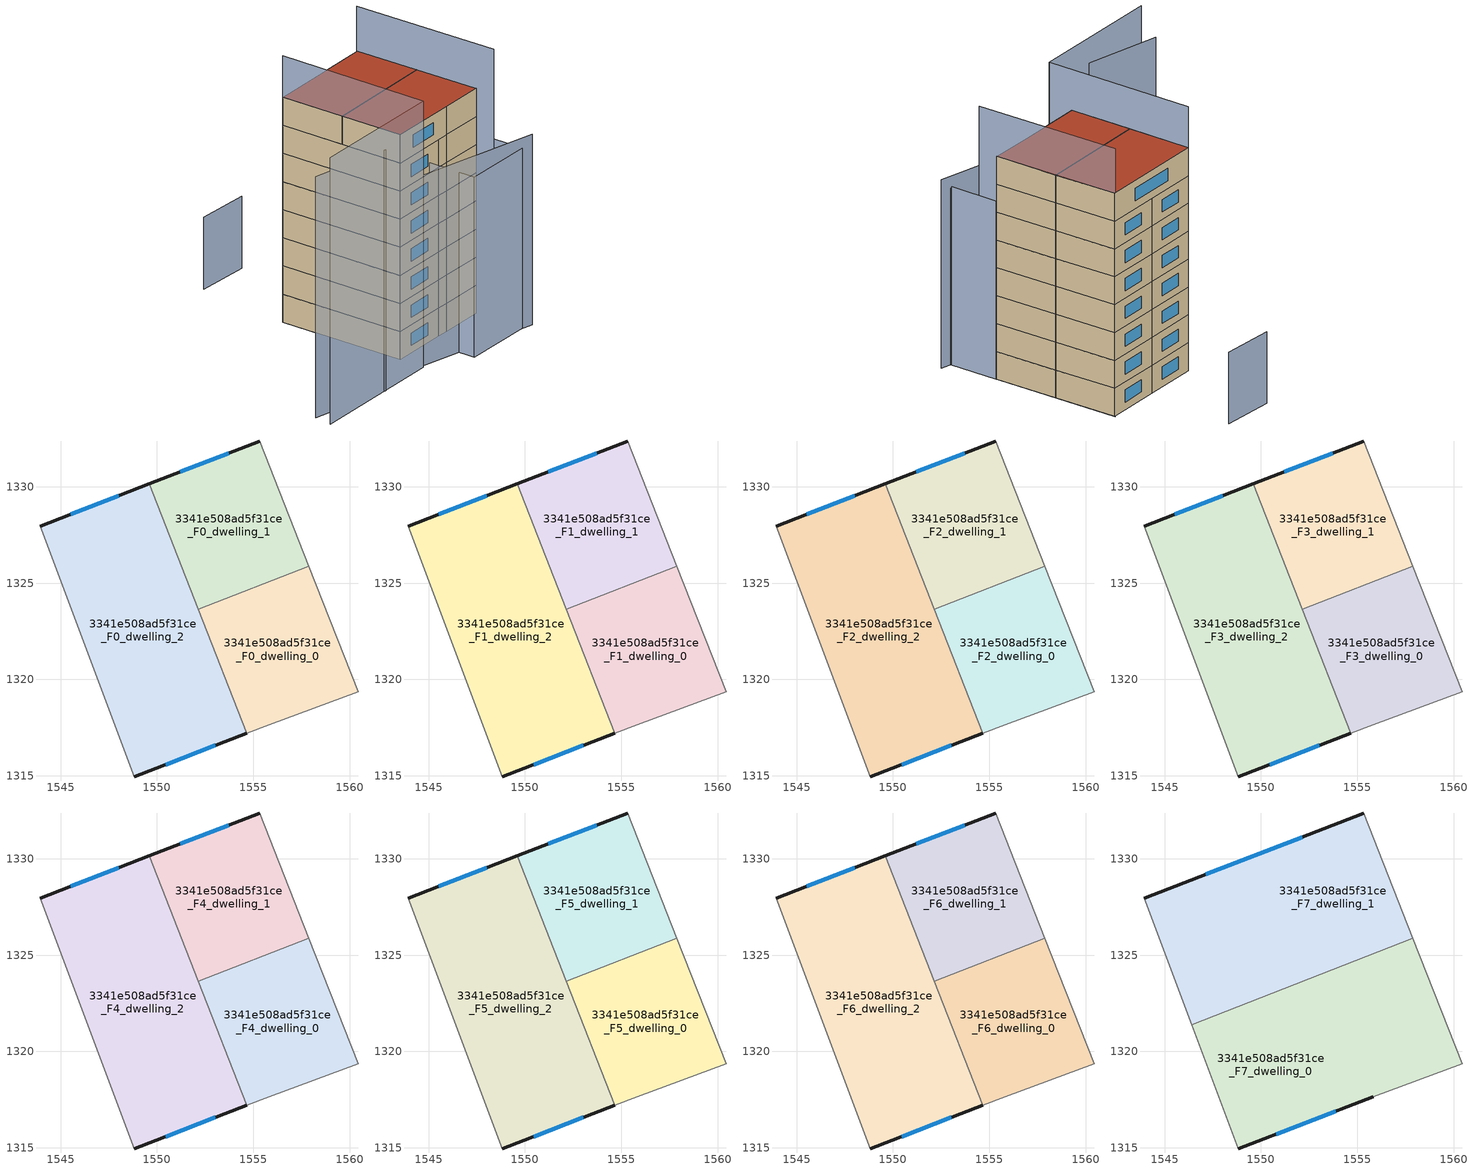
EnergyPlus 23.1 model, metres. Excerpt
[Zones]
3341e508ad5f31ce_F0_dwelling_0
 floor ground (EU_floor_Construction): 1557.88,1325.89 1560.44,1319.35 1555.83,1317.65 1554.67,1317.2 1552.15,1323.65 z0
 wall to 3341e508ad5f31ce_F0_dwelling_1 (EU_wall_Construction): 1557.88,1325.89 1552.15,1323.65 z0:3
 wall adiabatic (EU_wall_Construction): 1554.67,1317.2 1555.83,1317.65 1560.44,1319.35 1557.88,1325.89 z0:3
 wall to 3341e508ad5f31ce_F0_dwelling_2 (EU_wall_Construction): 1552.15,1323.65 1554.67,1317.2 z0:3
3341e508ad5f31ce_F0_dwelling_1
 floor ground (EU_floor_Construction): 1555.34,1332.36 1557.88,1325.89 1552.15,1323.65 1549.6,1330.15 z0
 wall outside (EU_wall_Construction): 1555.34,1332.36 1549.6,1330.15 z0:3
 wall adiabatic (EU_wall_Construction): 1557.88,1325.89 1555.34,1332.36 z0:3
 wall to 3341e508ad5f31ce_F0_dwelling_2 (EU_wall_Construction): 1549.6,1330.15 1552.14,1323.65 z0:3
 window (EU_Window_Construction): 1553.73,1331.74 1551.21,1330.77 z0.84:2.16
3341e508ad5f31ce_F0_dwelling_2
 floor ground (EU_floor_Construction): 1549.6,1330.15 1554.67,1317.2 1548.83,1314.95 1543.93,1327.96 z0
 wall outside (EU_wall_Construction): 1548.83,1314.95 1554.67,1317.2 / 1549.6,1330.15 1543.93,1327.96 z0:3
 wall adiabatic (EU_wall_Construction): 1543.93,1327.96 1548.83,1314.95 z0:3
 window (EU_Window_Construction): 1550.46,1315.58 1553.03,1316.57 / 1548.01,1329.54 1545.52,1328.58 z0.84:2.16
3341e508ad5f31ce_F1_dwelling_0
 floor to 3341e508ad5f31ce_F0_dwelling_0 (EU_floor_Construction): 1557.88,1325.89 1560.44,1319.35 1555.83,1317.65 1554.67,1317.2 1552.15,1323.65 z3
 wall to 3341e508ad5f31ce_F1_dwelling_1 (EU_wall_Construction): 1557.88,1325.89 1552.15,1323.65 z3:6
 wall adiabatic (EU_wall_Construction): 1554.67,1317.2 1555.83,1317.65 1560.44,1319.35 1557.88,1325.89 z3:6
 wall to 3341e508ad5f31ce_F1_dwelling_2 (EU_wall_Construction): 1552.15,1323.65 1554.67,1317.2 z3:6
3341e508ad5f31ce_F1_dwelling_1
 floor to 3341e508ad5f31ce_F0_dwelling_1 (EU_floor_Construction): 1555.34,1332.36 1557.88,1325.89 1552.15,1323.65 1549.6,1330.15 z3
 wall outside (EU_wall_Construction): 1555.34,1332.36 1549.6,1330.15 z3:6
 wall adiabatic (EU_wall_Construction): 1557.88,1325.89 1555.34,1332.36 z3:6
 wall to 3341e508ad5f31ce_F1_dwelling_2 (EU_wall_Construction): 1549.6,1330.15 1552.14,1323.65 z3:6
 window (EU_Window_Construction): 1553.73,1331.74 1551.21,1330.77 z3.84:5.16
3341e508ad5f31ce_F1_dwelling_2
 floor to 3341e508ad5f31ce_F0_dwelling_2 (EU_floor_Construction): 1549.6,1330.15 1554.67,1317.2 1548.83,1314.95 1543.93,1327.96 z3
 wall outside (EU_wall_Construction): 1548.83,1314.95 1554.67,1317.2 / 1549.6,1330.15 1543.93,1327.96 z3:6
 wall adiabatic (EU_wall_Construction): 1543.93,1327.96 1548.83,1314.95 z3:6
 window (EU_Window_Construction): 1550.46,1315.58 1553.03,1316.57 / 1548.01,1329.54 1545.52,1328.58 z3.84:5.16
3341e508ad5f31ce_F2_dwelling_0
 floor to 3341e508ad5f31ce_F1_dwelling_0 (EU_floor_Construction): 1557.88,1325.89 1560.44,1319.35 1555.83,1317.65 1554.67,1317.2 1552.15,1323.65 z6
 wall to 3341e508ad5f31ce_F2_dwelling_1 (EU_wall_Construction): 1557.88,1325.89 1552.15,1323.65 z6:9
 wall adiabatic (EU_wall_Construction): 1554.67,1317.2 1555.83,1317.65 1560.44,1319.35 1557.88,1325.89 z6:9
 wall to 3341e508ad5f31ce_F2_dwelling_2 (EU_wall_Construction): 1552.15,1323.65 1554.67,1317.2 z6:9
3341e508ad5f31ce_F2_dwelling_1
 floor to 3341e508ad5f31ce_F1_dwelling_1 (EU_floor_Construction): 1555.34,1332.36 1557.88,1325.89 1552.15,1323.65 1549.6,1330.15 z6
 wall outside (EU_wall_Construction): 1555.34,1332.36 1549.6,1330.15 z6:9
 wall adiabatic (EU_wall_Construction): 1557.88,1325.89 1555.34,1332.36 z6:9
 wall to 3341e508ad5f31ce_F2_dwelling_2 (EU_wall_Construction): 1549.6,1330.15 1552.14,1323.65 z6:9
 window (EU_Window_Construction): 1553.73,1331.74 1551.21,1330.77 z6.84:8.16
3341e508ad5f31ce_F2_dwelling_2
 floor to 3341e508ad5f31ce_F1_dwelling_2 (EU_floor_Construction): 1549.6,1330.15 1554.67,1317.2 1548.83,1314.95 1543.93,1327.96 z6
 wall outside (EU_wall_Construction): 1548.83,1314.95 1554.67,1317.2 / 1549.6,1330.15 1543.93,1327.96 z6:9
 wall adiabatic (EU_wall_Construction): 1543.93,1327.96 1548.83,1314.95 z6:9
 window (EU_Window_Construction): 1550.46,1315.58 1553.03,1316.57 / 1548.01,1329.54 1545.52,1328.58 z6.84:8.16
3341e508ad5f31ce_F3_dwelling_0
 floor to 3341e508ad5f31ce_F2_dwelling_0 (EU_floor_Construction): 1557.88,1325.89 1560.44,1319.35 1555.83,1317.65 1554.67,1317.2 1552.15,1323.65 z9
 wall to 3341e508ad5f31ce_F3_dwelling_1 (EU_wall_Construction): 1557.88,1325.89 1552.15,1323.65 z9:12
 wall adiabatic (EU_wall_Construction): 1554.67,1317.2 1555.83,1317.65 1560.44,1319.35 1557.88,1325.89 z9:12
 wall to 3341e508ad5f31ce_F3_dwelling_2 (EU_wall_Construction): 1552.15,1323.65 1554.67,1317.2 z9:12
3341e508ad5f31ce_F3_dwelling_1
 floor to 3341e508ad5f31ce_F2_dwelling_1 (EU_floor_Construction): 1555.34,1332.36 1557.88,1325.89 1552.15,1323.65 1549.6,1330.15 z9
 wall outside (EU_wall_Construction): 1555.34,1332.36 1549.6,1330.15 z9:12
 wall adiabatic (EU_wall_Construction): 1557.88,1325.89 1555.34,1332.36 z9:12
 wall to 3341e508ad5f31ce_F3_dwelling_2 (EU_wall_Construction): 1549.6,1330.15 1552.14,1323.65 z9:12
 window (EU_Window_Construction): 1553.73,1331.74 1551.21,1330.77 z9.84:11.16
3341e508ad5f31ce_F3_dwelling_2
 floor to 3341e508ad5f31ce_F2_dwelling_2 (EU_floor_Construction): 1549.6,1330.15 1554.67,1317.2 1548.83,1314.95 1543.93,1327.96 z9
 wall outside (EU_wall_Construction): 1548.83,1314.95 1554.67,1317.2 / 1549.6,1330.15 1543.93,1327.96 z9:12
 wall adiabatic (EU_wall_Construction): 1543.93,1327.96 1548.83,1314.95 z9:12
 window (EU_Window_Construction): 1550.46,1315.58 1553.03,1316.57 / 1548.01,1329.54 1545.52,1328.58 z9.84:11.16
3341e508ad5f31ce_F4_dwelling_0
 floor to 3341e508ad5f31ce_F3_dwelling_0 (EU_floor_Construction): 1557.88,1325.89 1560.44,1319.35 1555.83,1317.65 1554.67,1317.2 1552.15,1323.65 z12
 wall to 3341e508ad5f31ce_F4_dwelling_1 (EU_wall_Construction): 1557.88,1325.89 1552.15,1323.65 z12:15
 wall adiabatic (EU_wall_Construction): 1554.67,1317.2 1555.83,1317.65 1560.44,1319.35 1557.88,1325.89 z12:15
 wall to 3341e508ad5f31ce_F4_dwelling_2 (EU_wall_Construction): 1552.15,1323.65 1554.67,1317.2 z12:15
3341e508ad5f31ce_F4_dwelling_1
 floor to 3341e508ad5f31ce_F3_dwelling_1 (EU_floor_Construction): 1555.34,1332.36 1557.88,1325.89 1552.15,1323.65 1549.6,1330.15 z12
 wall outside (EU_wall_Construction): 1555.34,1332.36 1549.6,1330.15 z12:15
 wall adiabatic (EU_wall_Construction): 1557.88,1325.89 1555.34,1332.36 z12:15
 wall to 3341e508ad5f31ce_F4_dwelling_2 (EU_wall_Construction): 1549.6,1330.15 1552.14,1323.65 z12:15
 window (EU_Window_Construction): 1553.73,1331.74 1551.21,1330.77 z12.84:14.16
3341e508ad5f31ce_F4_dwelling_2
 floor to 3341e508ad5f31ce_F3_dwelling_2 (EU_floor_Construction): 1549.6,1330.15 1554.67,1317.2 1548.83,1314.95 1543.93,1327.96 z12
 wall outside (EU_wall_Construction): 1548.83,1314.95 1554.67,1317.2 / 1549.6,1330.15 1543.93,1327.96 z12:15
 wall adiabatic (EU_wall_Construction): 1543.93,1327.96 1548.83,1314.95 z12:15
 window (EU_Window_Construction): 1550.46,1315.58 1553.03,1316.57 / 1548.01,1329.54 1545.52,1328.58 z12.84:14.16
3341e508ad5f31ce_F5_dwelling_0
 floor to 3341e508ad5f31ce_F4_dwelling_0 (EU_floor_Construction): 1557.88,1325.89 1560.44,1319.35 1555.83,1317.65 1554.67,1317.2 1552.15,1323.65 z15
 wall to 3341e508ad5f31ce_F5_dwelling_1 (EU_wall_Construction): 1557.88,1325.89 1552.15,1323.65 z15:18
 wall adiabatic (EU_wall_Construction): 1554.67,1317.2 1555.83,1317.65 1560.44,1319.35 1557.88,1325.89 z15:18
 wall to 3341e508ad5f31ce_F5_dwelling_2 (EU_wall_Construction): 1552.15,1323.65 1554.67,1317.2 z15:18
3341e508ad5f31ce_F5_dwelling_1
 floor to 3341e508ad5f31ce_F4_dwelling_1 (EU_floor_Construction): 1555.34,1332.36 1557.88,1325.89 1552.15,1323.65 1549.6,1330.15 z15
 wall outside (EU_wall_Construction): 1555.34,1332.36 1549.6,1330.15 z15:18
 wall adiabatic (EU_wall_Construction): 1557.88,1325.89 1555.34,1332.36 z15:18
 wall to 3341e508ad5f31ce_F5_dwelling_2 (EU_wall_Construction): 1549.6,1330.15 1552.14,1323.65 z15:18
 window (EU_Window_Construction): 1553.73,1331.74 1551.21,1330.77 z15.84:17.16
3341e508ad5f31ce_F5_dwelling_2
 floor to 3341e508ad5f31ce_F4_dwelling_2 (EU_floor_Construction): 1549.6,1330.15 1554.67,1317.2 1548.83,1314.95 1543.93,1327.96 z15
 wall outside (EU_wall_Construction): 1548.83,1314.95 1554.67,1317.2 / 1549.6,1330.15 1543.93,1327.96 z15:18
 wall adiabatic (EU_wall_Construction): 1543.93,1327.96 1548.83,1314.95 z15:18
 window (EU_Window_Construction): 1550.46,1315.58 1553.03,1316.57 / 1548.01,1329.54 1545.52,1328.58 z15.84:17.16
3341e508ad5f31ce_F6_dwelling_0
 floor to 3341e508ad5f31ce_F5_dwelling_0 (EU_floor_Construction): 1557.88,1325.89 1560.44,1319.35 1555.83,1317.65 1554.67,1317.2 1552.15,1323.65 z18
 wall to 3341e508ad5f31ce_F6_dwelling_1 (EU_wall_Construction): 1557.88,1325.89 1552.15,1323.65 z18:21
 wall adiabatic (EU_wall_Construction): 1554.67,1317.2 1555.83,1317.65 1560.44,1319.35 1557.88,1325.89 z18:21
 wall to 3341e508ad5f31ce_F6_dwelling_2 (EU_wall_Construction): 1552.15,1323.65 1554.67,1317.2 z18:21
3341e508ad5f31ce_F6_dwelling_1
 floor to 3341e508ad5f31ce_F5_dwelling_1 (EU_floor_Construction): 1555.34,1332.36 1557.88,1325.89 1552.15,1323.65 1549.6,1330.15 z18
 wall outside (EU_wall_Construction): 1555.34,1332.36 1549.6,1330.15 z18:21
 wall adiabatic (EU_wall_Construction): 1557.88,1325.89 1555.34,1332.36 z18:21
 wall to 3341e508ad5f31ce_F6_dwelling_2 (EU_wall_Construction): 1549.6,1330.15 1552.14,1323.65 z18:21
 window (EU_Window_Construction): 1553.73,1331.74 1551.21,1330.77 z18.84:20.16
 ceiling adiabatic (EU_roof_Construction): 1557.88,1325.89 1555.34,1332.36 1549.6,1330.15 1552.15,1323.65 z21
3341e508ad5f31ce_F6_dwelling_2
 floor to 3341e508ad5f31ce_F5_dwelling_2 (EU_floor_Construction): 1549.6,1330.15 1554.67,1317.2 1548.83,1314.95 1543.93,1327.96 z18
 wall outside (EU_wall_Construction): 1548.83,1314.95 1554.67,1317.2 / 1549.6,1330.15 1543.93,1327.96 z18:21
 wall adiabatic (EU_wall_Construction): 1543.93,1327.96 1548.83,1314.95 z18:21
 window (EU_Window_Construction): 1550.46,1315.58 1553.03,1316.57 / 1548.01,1329.54 1545.52,1328.58 z18.84:20.16
3341e508ad5f31ce_F7_dwelling_0
 floor to 3341e508ad5f31ce_F6_dwelling_0 (EU_floor_Construction): 1557.88,1325.89 1560.44,1319.35 1555.83,1317.65 1554.67,1317.2 1552.15,1323.65 z21
 floor to 3341e508ad5f31ce_F6_dwelling_2 (EU_floor_Construction): 1552.15,1323.65 1554.67,1317.2 1548.83,1314.95 1546.4,1321.4 z21
 wall outside (EU_wall_Construction): 1548.83,1314.95 1555.83,1317.65 z21:24
 wall adiabatic (EU_wall_Construction): 1546.4,1321.4 1548.83,1314.95 / 1555.83,1317.65 1560.44,1319.35 1557.88,1325.89 z21:24
 wall to 3341e508ad5f31ce_F7_dwelling_1 (EU_wall_Construction): 1557.88,1325.89 1546.4,1321.4 z21:24
 window (EU_Window_Construction): 1550.79,1315.71 1553.87,1316.9 z21.84:23.16
 roof outside (EU_roof_Construction): 1560.44,1319.35 1557.88,1325.89 1546.4,1321.4 1548.83,1314.95 1555.83,1317.65 z24
3341e508ad5f31ce_F7_dwelling_1
 floor to 3341e508ad5f31ce_F6_dwelling_2 (EU_floor_Construction): 1549.6,1330.15 1552.15,1323.65 1546.4,1321.4 1543.93,1327.96 z21
 floor adiabatic (EU_floor_Construction): 1555.34,1332.36 1557.88,1325.89 1552.15,1323.65 1549.6,1330.15 z21
 wall outside (EU_wall_Construction): 1555.34,1332.36 1543.93,1327.96 z21:24
 wall adiabatic (EU_wall_Construction): 1557.88,1325.89 1555.34,1332.36 / 1543.93,1327.96 1546.4,1321.4 z21:24
 window (EU_Window_Construction): 1552.14,1331.13 1547.13,1329.2 z21.84:23.16
 roof outside (EU_roof_Construction): 1557.88,1325.89 1555.34,1332.36 1543.93,1327.96 1546.4,1321.4 z24
shading: 1535.16,1308.97 1544.03,1310.19 z0:25.7; 1543.5,1311.96 1563.57,1314.41 z0:20.3; 1553.16,1316.66 1560.45,1319.36 / 1560.45,1319.36 1562.34,1314.25 / 1562.34,1314.25 1555.05,1311.56 / 1555.05,1311.56 1553.16,1316.66 z0:19.2; 1561.15,1317.42 1555.32,1332.43 z0:28.8; 1543.93,1327.96 1549.78,1312.43 / 1549.78,1312.43 1535.6,1307.09 z0:28.4; 1547.07,1339.82 1541.53,1338.07 z0:7.7
[Building]
EU S2 Campaign: North Axis=0; Terrain=City; Solar Distribution=FullExterior
[Site:Location]
Lyon-Bron: Latitude=45.75; Longitude=5; Time Zone=1; Elevation=198
[SizingPeriod:WeatherFileDays]
AnnualSizingPeriod: Begin Month=1; Begin Day of Month=1; End Month=12; End Day of Month=31; Day of Week for Start Day=Monday; Use Weather File Daylight Saving Period=No; Use Weather File Rain and Snow Indicators=No
[MATERIAL]
EU_InternalMass_Material: Roughness=MediumRough; Thickness=0.1; Conductivity=1; Density=1800; Specific Heat=900; Thermal Absorptance=0.9; Solar Absorptance=0.7; Visible Absorptance=0.7
[MATERIAL:NOMASS] Roughness=MediumRough; Thermal Absorptance=0.9; Solar Absorptance=0.7; Visible Absorptance=0.7
Name | Thermal Resistance
EU_wall_NoMass | 0.776494
EU_roof_NoMass | 0.486893
EU_floor_NoMass | 0.421597
[WINDOWMATERIAL:SIMPLEGLAZINGSYSTEM]
EU_Window_SimpleGlazing: UFactor=4.24961; Solar Heat Gain Coefficient=0.83; Visible Transmittance=0.83
[CONSTRUCTION]
EU_wall_Construction: EU_wall_NoMass
EU_roof_Construction: EU_roof_NoMass
EU_floor_Construction: EU_floor_NoMass
EU_Window_Construction: EU_Window_SimpleGlazing
EU_InternalMass_Construction: EU_InternalMass_Material
[ZONE] Type=1; Multiplier=1; Ceiling Height=autocalculate; Floor Area=autocalculate; Part of Total Floor Area=Yes
Name | Volume
3341e508ad5f31ce_F0_dwelling_0; 3341e508ad5f31ce_F1_dwelling_0; 3341e508ad5f31ce_F2_dwelling_0; 3341e508ad5f31ce_F3_dwelling_0; 3341e508ad5f31ce_F4_dwelling_0; 3341e508ad5f31ce_F5_dwelling_0; 3341e508ad5f31ce_F6_dwelling_0 | 128.632
3341e508ad5f31ce_F7_dwelling_0 | 257.225
3341e508ad5f31ce_F0_dwelling_1; 3341e508ad5f31ce_F1_dwelling_1; 3341e508ad5f31ce_F2_dwelling_1; 3341e508ad5f31ce_F3_dwelling_1; 3341e508ad5f31ce_F4_dwelling_1; 3341e508ad5f31ce_F5_dwelling_1; 3341e508ad5f31ce_F6_dwelling_1 | 128.615
3341e508ad5f31ce_F7_dwelling_1 | 257.219
3341e508ad5f31ce_F0_dwelling_2; 3341e508ad5f31ce_F1_dwelling_2; 3341e508ad5f31ce_F2_dwelling_2; 3341e508ad5f31ce_F3_dwelling_2; 3341e508ad5f31ce_F4_dwelling_2; 3341e508ad5f31ce_F5_dwelling_2; 3341e508ad5f31ce_F6_dwelling_2 | 257.186
[INTERNALMASS] Construction=EU_InternalMass_Construction
Name | Zone or ZoneList | Surface Area
3341e508ad5f31ce_F0_dwelling_0_EU_InternalMass | 3341e508ad5f31ce_F0_dwelling_0 | 42.8775
3341e508ad5f31ce_F0_dwelling_1_EU_InternalMass | 3341e508ad5f31ce_F0_dwelling_1 | 42.8716
3341e508ad5f31ce_F0_dwelling_2_EU_InternalMass | 3341e508ad5f31ce_F0_dwelling_2 | 85.729
3341e508ad5f31ce_F1_dwelling_0_EU_InternalMass | 3341e508ad5f31ce_F1_dwelling_0 | 42.8775
3341e508ad5f31ce_F1_dwelling_1_EU_InternalMass | 3341e508ad5f31ce_F1_dwelling_1 | 42.8716
3341e508ad5f31ce_F1_dwelling_2_EU_InternalMass | 3341e508ad5f31ce_F1_dwelling_2 | 85.729
3341e508ad5f31ce_F2_dwelling_0_EU_InternalMass | 3341e508ad5f31ce_F2_dwelling_0 | 42.8775
3341e508ad5f31ce_F2_dwelling_1_EU_InternalMass | 3341e508ad5f31ce_F2_dwelling_1 | 42.8716
3341e508ad5f31ce_F2_dwelling_2_EU_InternalMass | 3341e508ad5f31ce_F2_dwelling_2 | 85.729
3341e508ad5f31ce_F3_dwelling_0_EU_InternalMass | 3341e508ad5f31ce_F3_dwelling_0 | 42.8775
3341e508ad5f31ce_F3_dwelling_1_EU_InternalMass | 3341e508ad5f31ce_F3_dwelling_1 | 42.8716
3341e508ad5f31ce_F3_dwelling_2_EU_InternalMass | 3341e508ad5f31ce_F3_dwelling_2 | 85.729
3341e508ad5f31ce_F4_dwelling_0_EU_InternalMass | 3341e508ad5f31ce_F4_dwelling_0 | 42.8775
3341e508ad5f31ce_F4_dwelling_1_EU_InternalMass | 3341e508ad5f31ce_F4_dwelling_1 | 42.8716
3341e508ad5f31ce_F4_dwelling_2_EU_InternalMass | 3341e508ad5f31ce_F4_dwelling_2 | 85.729
3341e508ad5f31ce_F5_dwelling_0_EU_InternalMass | 3341e508ad5f31ce_F5_dwelling_0 | 42.8775
3341e508ad5f31ce_F5_dwelling_1_EU_InternalMass | 3341e508ad5f31ce_F5_dwelling_1 | 42.8716
3341e508ad5f31ce_F5_dwelling_2_EU_InternalMass | 3341e508ad5f31ce_F5_dwelling_2 | 85.729
3341e508ad5f31ce_F6_dwelling_0_EU_InternalMass | 3341e508ad5f31ce_F6_dwelling_0 | 42.8775
3341e508ad5f31ce_F6_dwelling_1_EU_InternalMass | 3341e508ad5f31ce_F6_dwelling_1 | 42.8716
3341e508ad5f31ce_F6_dwelling_2_EU_InternalMass | 3341e508ad5f31ce_F6_dwelling_2 | 85.729
3341e508ad5f31ce_F7_dwelling_0_EU_InternalMass | 3341e508ad5f31ce_F7_dwelling_0 | 85.7418
3341e508ad5f31ce_F7_dwelling_1_EU_InternalMass | 3341e508ad5f31ce_F7_dwelling_1 | 85.7395
[OTHEREQUIPMENT] Fuel Type=Electricity; Design Level Calculation Method=Watts/Area; Power per Zone Floor Area=1; Fraction Latent=0; Fraction Radiant=0; Fraction Lost=0; Carbon Dioxide Generation Rate=0; EndUse Subcategory=EU_Step8_InternalGains
Name | Zone or ZoneList or Space or SpaceList | Schedule
EU_Step8_InternalGain_3341e508ad5f31ce_F0_dwelling_0_f000 | 3341e508ad5f31ce_F0_dwelling_0 | EU_Step8_GainSchedule_3341e508ad5f31ce_F0_dwelling_0_f000
EU_Step8_InternalGain_3341e508ad5f31ce_F0_dwelling_1_f000 | 3341e508ad5f31ce_F0_dwelling_1 | EU_Step8_GainSchedule_3341e508ad5f31ce_F0_dwelling_1_f000
EU_Step8_InternalGain_3341e508ad5f31ce_F0_dwelling_2_f000 | 3341e508ad5f31ce_F0_dwelling_2 | EU_Step8_GainSchedule_3341e508ad5f31ce_F0_dwelling_2_f000
EU_Step8_InternalGain_3341e508ad5f31ce_F1_dwelling_0_f000 | 3341e508ad5f31ce_F1_dwelling_0 | EU_Step8_GainSchedule_3341e508ad5f31ce_F1_dwelling_0_f000
EU_Step8_InternalGain_3341e508ad5f31ce_F1_dwelling_1_f000 | 3341e508ad5f31ce_F1_dwelling_1 | EU_Step8_GainSchedule_3341e508ad5f31ce_F1_dwelling_1_f000
EU_Step8_InternalGain_3341e508ad5f31ce_F1_dwelling_2_f000 | 3341e508ad5f31ce_F1_dwelling_2 | EU_Step8_GainSchedule_3341e508ad5f31ce_F1_dwelling_2_f000
EU_Step8_InternalGain_3341e508ad5f31ce_F2_dwelling_0_f000 | 3341e508ad5f31ce_F2_dwelling_0 | EU_Step8_GainSchedule_3341e508ad5f31ce_F2_dwelling_0_f000
EU_Step8_InternalGain_3341e508ad5f31ce_F2_dwelling_1_f000 | 3341e508ad5f31ce_F2_dwelling_1 | EU_Step8_GainSchedule_3341e508ad5f31ce_F2_dwelling_1_f000
EU_Step8_InternalGain_3341e508ad5f31ce_F2_dwelling_2_f000 | 3341e508ad5f31ce_F2_dwelling_2 | EU_Step8_GainSchedule_3341e508ad5f31ce_F2_dwelling_2_f000
EU_Step8_InternalGain_3341e508ad5f31ce_F3_dwelling_0_f000 | 3341e508ad5f31ce_F3_dwelling_0 | EU_Step8_GainSchedule_3341e508ad5f31ce_F3_dwelling_0_f000
EU_Step8_InternalGain_3341e508ad5f31ce_F3_dwelling_1_f000 | 3341e508ad5f31ce_F3_dwelling_1 | EU_Step8_GainSchedule_3341e508ad5f31ce_F3_dwelling_1_f000
EU_Step8_InternalGain_3341e508ad5f31ce_F3_dwelling_2_f000 | 3341e508ad5f31ce_F3_dwelling_2 | EU_Step8_GainSchedule_3341e508ad5f31ce_F3_dwelling_2_f000
EU_Step8_InternalGain_3341e508ad5f31ce_F4_dwelling_0_f000 | 3341e508ad5f31ce_F4_dwelling_0 | EU_Step8_GainSchedule_3341e508ad5f31ce_F4_dwelling_0_f000
EU_Step8_InternalGain_3341e508ad5f31ce_F4_dwelling_1_f000 | 3341e508ad5f31ce_F4_dwelling_1 | EU_Step8_GainSchedule_3341e508ad5f31ce_F4_dwelling_1_f000
EU_Step8_InternalGain_3341e508ad5f31ce_F4_dwelling_2_f000 | 3341e508ad5f31ce_F4_dwelling_2 | EU_Step8_GainSchedule_3341e508ad5f31ce_F4_dwelling_2_f000
EU_Step8_InternalGain_3341e508ad5f31ce_F5_dwelling_0_f000 | 3341e508ad5f31ce_F5_dwelling_0 | EU_Step8_GainSchedule_3341e508ad5f31ce_F5_dwelling_0_f000
EU_Step8_InternalGain_3341e508ad5f31ce_F5_dwelling_1_f000 | 3341e508ad5f31ce_F5_dwelling_1 | EU_Step8_GainSchedule_3341e508ad5f31ce_F5_dwelling_1_f000
EU_Step8_InternalGain_3341e508ad5f31ce_F5_dwelling_2_f000 | 3341e508ad5f31ce_F5_dwelling_2 | EU_Step8_GainSchedule_3341e508ad5f31ce_F5_dwelling_2_f000
EU_Step8_InternalGain_3341e508ad5f31ce_F6_dwelling_0_f000 | 3341e508ad5f31ce_F6_dwelling_0 | EU_Step8_GainSchedule_3341e508ad5f31ce_F6_dwelling_0_f000
EU_Step8_InternalGain_3341e508ad5f31ce_F6_dwelling_1_f000 | 3341e508ad5f31ce_F6_dwelling_1 | EU_Step8_GainSchedule_3341e508ad5f31ce_F6_dwelling_1_f000
EU_Step8_InternalGain_3341e508ad5f31ce_F6_dwelling_2_f000 | 3341e508ad5f31ce_F6_dwelling_2 | EU_Step8_GainSchedule_3341e508ad5f31ce_F6_dwelling_2_f000
EU_Step8_InternalGain_3341e508ad5f31ce_F7_dwelling_0_f000 | 3341e508ad5f31ce_F7_dwelling_0 | EU_Step8_GainSchedule_3341e508ad5f31ce_F7_dwelling_0_f000
EU_Step8_InternalGain_3341e508ad5f31ce_F7_dwelling_1_f000 | 3341e508ad5f31ce_F7_dwelling_1 | EU_Step8_GainSchedule_3341e508ad5f31ce_F7_dwelling_1_f000
[ZONEVENTILATION:DESIGNFLOWRATE] Schedule=EU_AlwaysOn; Design Flow Rate Calculation Method=AirChanges/Hour; Air Changes per Hour=0.693814; Ventilation Type=Natural; Fan Pressure Rise=0; Fan Total Efficiency=1; Constant Term Coefficient=1; Temperature Term Coefficient=0; Velocity Term Coefficient=0; Velocity Squared Term Coefficient=0; Minimum Indoor Temperature=-100; Maximum Indoor Temperature=100; Delta Temperature=-100; Minimum Outdoor Temperature=-100; Maximum Outdoor Temperature=100; Maximum Wind Speed=40
Name | Zone or ZoneList or Space or SpaceList
EU_ConstantAir_3341e508ad5f31ce_F0_dwelling_0 | 3341e508ad5f31ce_F0_dwelling_0
EU_ConstantAir_3341e508ad5f31ce_F0_dwelling_1 | 3341e508ad5f31ce_F0_dwelling_1
EU_ConstantAir_3341e508ad5f31ce_F0_dwelling_2 | 3341e508ad5f31ce_F0_dwelling_2
EU_ConstantAir_3341e508ad5f31ce_F1_dwelling_0 | 3341e508ad5f31ce_F1_dwelling_0
EU_ConstantAir_3341e508ad5f31ce_F1_dwelling_1 | 3341e508ad5f31ce_F1_dwelling_1
EU_ConstantAir_3341e508ad5f31ce_F1_dwelling_2 | 3341e508ad5f31ce_F1_dwelling_2
EU_ConstantAir_3341e508ad5f31ce_F2_dwelling_0 | 3341e508ad5f31ce_F2_dwelling_0
EU_ConstantAir_3341e508ad5f31ce_F2_dwelling_1 | 3341e508ad5f31ce_F2_dwelling_1
EU_ConstantAir_3341e508ad5f31ce_F2_dwelling_2 | 3341e508ad5f31ce_F2_dwelling_2
EU_ConstantAir_3341e508ad5f31ce_F3_dwelling_0 | 3341e508ad5f31ce_F3_dwelling_0
EU_ConstantAir_3341e508ad5f31ce_F3_dwelling_1 | 3341e508ad5f31ce_F3_dwelling_1
EU_ConstantAir_3341e508ad5f31ce_F3_dwelling_2 | 3341e508ad5f31ce_F3_dwelling_2
EU_ConstantAir_3341e508ad5f31ce_F4_dwelling_0 | 3341e508ad5f31ce_F4_dwelling_0
EU_ConstantAir_3341e508ad5f31ce_F4_dwelling_1 | 3341e508ad5f31ce_F4_dwelling_1
EU_ConstantAir_3341e508ad5f31ce_F4_dwelling_2 | 3341e508ad5f31ce_F4_dwelling_2
EU_ConstantAir_3341e508ad5f31ce_F5_dwelling_0 | 3341e508ad5f31ce_F5_dwelling_0
EU_ConstantAir_3341e508ad5f31ce_F5_dwelling_1 | 3341e508ad5f31ce_F5_dwelling_1
EU_ConstantAir_3341e508ad5f31ce_F5_dwelling_2 | 3341e508ad5f31ce_F5_dwelling_2
EU_ConstantAir_3341e508ad5f31ce_F6_dwelling_0 | 3341e508ad5f31ce_F6_dwelling_0
EU_ConstantAir_3341e508ad5f31ce_F6_dwelling_1 | 3341e508ad5f31ce_F6_dwelling_1
EU_ConstantAir_3341e508ad5f31ce_F6_dwelling_2 | 3341e508ad5f31ce_F6_dwelling_2
EU_ConstantAir_3341e508ad5f31ce_F7_dwelling_0 | 3341e508ad5f31ce_F7_dwelling_0
EU_ConstantAir_3341e508ad5f31ce_F7_dwelling_1 | 3341e508ad5f31ce_F7_dwelling_1
[HVACTEMPLATE:THERMOSTAT] Constant Heating Setpoint=20; Constant Cooling Setpoint=50
EU_HeatOnly_3341e508ad5f31ce_F0_dwelling_0; EU_HeatOnly_3341e508ad5f31ce_F0_dwelling_1; EU_HeatOnly_3341e508ad5f31ce_F0_dwelling_2; EU_HeatOnly_3341e508ad5f31ce_F1_dwelling_0; EU_HeatOnly_3341e508ad5f31ce_F1_dwelling_1; EU_HeatOnly_3341e508ad5f31ce_F1_dwelling_2; EU_HeatOnly_3341e508ad5f31ce_F2_dwelling_0; EU_HeatOnly_3341e508ad5f31ce_F2_dwelling_1; EU_HeatOnly_3341e508ad5f31ce_F2_dwelling_2; EU_HeatOnly_3341e508ad5f31ce_F3_dwelling_0; EU_HeatOnly_3341e508ad5f31ce_F3_dwelling_1; EU_HeatOnly_3341e508ad5f31ce_F3_dwelling_2; EU_HeatOnly_3341e508ad5f31ce_F4_dwelling_0; EU_HeatOnly_3341e508ad5f31ce_F4_dwelling_1; EU_HeatOnly_3341e508ad5f31ce_F4_dwelling_2; EU_HeatOnly_3341e508ad5f31ce_F5_dwelling_0; EU_HeatOnly_3341e508ad5f31ce_F5_dwelling_1; EU_HeatOnly_3341e508ad5f31ce_F5_dwelling_2; EU_HeatOnly_3341e508ad5f31ce_F6_dwelling_0; EU_HeatOnly_3341e508ad5f31ce_F6_dwelling_1; EU_HeatOnly_3341e508ad5f31ce_F6_dwelling_2; EU_HeatOnly_3341e508ad5f31ce_F7_dwelling_0; EU_HeatOnly_3341e508ad5f31ce_F7_dwelling_1
[HVACTEMPLATE:ZONE:IDEALLOADSAIRSYSTEM] System Availability Schedule=EU_AlwaysOn; Maximum Heating Supply Air Temperature=50; Minimum Cooling Supply Air Temperature=13; Maximum Heating Supply Air Humidity Ratio=0.0156; Minimum Cooling Supply Air Humidity Ratio=0.0077; Heating Limit=NoLimit; Cooling Limit=NoLimit; Heating Availability Schedule=EU_AlwaysOn; Cooling Availability Schedule=EU_CoolingOff; Dehumidification Control Type=ConstantSensibleHeatRatio; Cooling Sensible Heat Ratio=0.7; Dehumidification Setpoint=60; Humidification Control Type=None; Humidification Setpoint=30; Outdoor Air Method=None; Outdoor Air Flow Rate per Person=0.00944; Outdoor Air Flow Rate per Zone Floor Area=0; Outdoor Air Flow Rate per Zone=0; Demand Controlled Ventilation Type=None; Outdoor Air Economizer Type=NoEconomizer; Heat Recovery Type=None; Sensible Heat Recovery Effectiveness=0.7; Latent Heat Recovery Effectiveness=0.65
Name | Template Thermostat
3341e508ad5f31ce_F0_dwelling_0 | EU_HeatOnly_3341e508ad5f31ce_F0_dwelling_0
3341e508ad5f31ce_F0_dwelling_1 | EU_HeatOnly_3341e508ad5f31ce_F0_dwelling_1
3341e508ad5f31ce_F0_dwelling_2 | EU_HeatOnly_3341e508ad5f31ce_F0_dwelling_2
3341e508ad5f31ce_F1_dwelling_0 | EU_HeatOnly_3341e508ad5f31ce_F1_dwelling_0
3341e508ad5f31ce_F1_dwelling_1 | EU_HeatOnly_3341e508ad5f31ce_F1_dwelling_1
3341e508ad5f31ce_F1_dwelling_2 | EU_HeatOnly_3341e508ad5f31ce_F1_dwelling_2
3341e508ad5f31ce_F2_dwelling_0 | EU_HeatOnly_3341e508ad5f31ce_F2_dwelling_0
3341e508ad5f31ce_F2_dwelling_1 | EU_HeatOnly_3341e508ad5f31ce_F2_dwelling_1
3341e508ad5f31ce_F2_dwelling_2 | EU_HeatOnly_3341e508ad5f31ce_F2_dwelling_2
3341e508ad5f31ce_F3_dwelling_0 | EU_HeatOnly_3341e508ad5f31ce_F3_dwelling_0
3341e508ad5f31ce_F3_dwelling_1 | EU_HeatOnly_3341e508ad5f31ce_F3_dwelling_1
3341e508ad5f31ce_F3_dwelling_2 | EU_HeatOnly_3341e508ad5f31ce_F3_dwelling_2
3341e508ad5f31ce_F4_dwelling_0 | EU_HeatOnly_3341e508ad5f31ce_F4_dwelling_0
3341e508ad5f31ce_F4_dwelling_1 | EU_HeatOnly_3341e508ad5f31ce_F4_dwelling_1
3341e508ad5f31ce_F4_dwelling_2 | EU_HeatOnly_3341e508ad5f31ce_F4_dwelling_2
3341e508ad5f31ce_F5_dwelling_0 | EU_HeatOnly_3341e508ad5f31ce_F5_dwelling_0
3341e508ad5f31ce_F5_dwelling_1 | EU_HeatOnly_3341e508ad5f31ce_F5_dwelling_1
3341e508ad5f31ce_F5_dwelling_2 | EU_HeatOnly_3341e508ad5f31ce_F5_dwelling_2
3341e508ad5f31ce_F6_dwelling_0 | EU_HeatOnly_3341e508ad5f31ce_F6_dwelling_0
3341e508ad5f31ce_F6_dwelling_1 | EU_HeatOnly_3341e508ad5f31ce_F6_dwelling_1
3341e508ad5f31ce_F6_dwelling_2 | EU_HeatOnly_3341e508ad5f31ce_F6_dwelling_2
3341e508ad5f31ce_F7_dwelling_0 | EU_HeatOnly_3341e508ad5f31ce_F7_dwelling_0
3341e508ad5f31ce_F7_dwelling_1 | EU_HeatOnly_3341e508ad5f31ce_F7_dwelling_1
[SIZING:ZONE] Zone Cooling Design Supply Air Temperature Input Method=SupplyAirTemperature; Zone Cooling Design Supply Air Temperature=13; Zone Heating Design Supply Air Temperature Input Method=SupplyAirTemperature; Zone Heating Design Supply Air Temperature=50; Zone Cooling Design Supply Air Humidity Ratio=0.008; Zone Heating Design Supply Air Humidity Ratio=0.008; Cooling Design Air Flow Method=DesignDay; Cooling Design Air Flow Rate=0; Cooling Minimum Air Flow per Zone Floor Area=0.000762; Cooling Minimum Air Flow=0; Cooling Minimum Air Flow Fraction=0.2; Heating Design Air Flow Method=DesignDay; Heating Design Air Flow Rate=0; Heating Maximum Air Flow per Zone Floor Area=0.002032; Heating Maximum Air Flow=0.141576; Heating Maximum Air Flow Fraction=0.3; Account for Dedicated Outdoor Air System=No; Dedicated Outdoor Air System Control Strategy=NeutralSupplyAir; Dedicated Outdoor Air Low Setpoint Temperature for Design=autosize; Dedicated Outdoor Air High Setpoint Temperature for Design=autosize; Zone Load Sizing Method=Sensible Load Only No Latent Load; Zone Latent Cooling Design Supply Air Humidity Ratio Input Method=HumidityRatioDifference; Zone Cooling Design Supply Air Humidity Ratio Difference=0.005; Zone Latent Heating Design Supply Air Humidity Ratio Input Method=HumidityRatioDifference; Zone Humidification Design Supply Air Humidity Ratio Difference=0.005
3341e508ad5f31ce_F0_dwelling_0; 3341e508ad5f31ce_F0_dwelling_1; 3341e508ad5f31ce_F0_dwelling_2; 3341e508ad5f31ce_F1_dwelling_0; 3341e508ad5f31ce_F1_dwelling_1; 3341e508ad5f31ce_F1_dwelling_2; 3341e508ad5f31ce_F2_dwelling_0; 3341e508ad5f31ce_F2_dwelling_1; 3341e508ad5f31ce_F2_dwelling_2; 3341e508ad5f31ce_F3_dwelling_0; 3341e508ad5f31ce_F3_dwelling_1; 3341e508ad5f31ce_F3_dwelling_2; 3341e508ad5f31ce_F4_dwelling_0; 3341e508ad5f31ce_F4_dwelling_1; 3341e508ad5f31ce_F4_dwelling_2; 3341e508ad5f31ce_F5_dwelling_0; 3341e508ad5f31ce_F5_dwelling_1; 3341e508ad5f31ce_F5_dwelling_2; 3341e508ad5f31ce_F6_dwelling_0; 3341e508ad5f31ce_F6_dwelling_1; 3341e508ad5f31ce_F6_dwelling_2; 3341e508ad5f31ce_F7_dwelling_0; 3341e508ad5f31ce_F7_dwelling_1
[SCHEDULE:CONSTANT]
Name | Hourly Value
EU_AlwaysOn | 1
EU_CoolingOff | 0
[SCHEDULE:FILE] Column Number=1; Rows to Skip at Top=0; Number of Hours of Data=8760; Column Separator=Comma; Interpolate to Timestep=No; Minutes per Item=60; Adjust Schedule for Daylight Savings=Yes
Name | File
EU_Step8_GainSchedule_3341e508ad5f31ce_F0_dwelling_0_f000 | ../../schedules/3341e508ad5f31ce/3341e508ad5f31ce_F0_dwelling_0_f000_gain.csv
EU_Step8_GainSchedule_3341e508ad5f31ce_F0_dwelling_1_f000 | ../../schedules/3341e508ad5f31ce/3341e508ad5f31ce_F0_dwelling_1_f000_gain.csv
EU_Step8_GainSchedule_3341e508ad5f31ce_F0_dwelling_2_f000 | ../../schedules/3341e508ad5f31ce/3341e508ad5f31ce_F0_dwelling_2_f000_gain.csv
EU_Step8_GainSchedule_3341e508ad5f31ce_F1_dwelling_0_f000 | ../../schedules/3341e508ad5f31ce/3341e508ad5f31ce_F1_dwelling_0_f000_gain.csv
EU_Step8_GainSchedule_3341e508ad5f31ce_F1_dwelling_1_f000 | ../../schedules/3341e508ad5f31ce/3341e508ad5f31ce_F1_dwelling_1_f000_gain.csv
EU_Step8_GainSchedule_3341e508ad5f31ce_F1_dwelling_2_f000 | ../../schedules/3341e508ad5f31ce/3341e508ad5f31ce_F1_dwelling_2_f000_gain.csv
EU_Step8_GainSchedule_3341e508ad5f31ce_F2_dwelling_0_f000 | ../../schedules/3341e508ad5f31ce/3341e508ad5f31ce_F2_dwelling_0_f000_gain.csv
EU_Step8_GainSchedule_3341e508ad5f31ce_F2_dwelling_1_f000 | ../../schedules/3341e508ad5f31ce/3341e508ad5f31ce_F2_dwelling_1_f000_gain.csv
EU_Step8_GainSchedule_3341e508ad5f31ce_F2_dwelling_2_f000 | ../../schedules/3341e508ad5f31ce/3341e508ad5f31ce_F2_dwelling_2_f000_gain.csv
EU_Step8_GainSchedule_3341e508ad5f31ce_F3_dwelling_0_f000 | ../../schedules/3341e508ad5f31ce/3341e508ad5f31ce_F3_dwelling_0_f000_gain.csv
EU_Step8_GainSchedule_3341e508ad5f31ce_F3_dwelling_1_f000 | ../../schedules/3341e508ad5f31ce/3341e508ad5f31ce_F3_dwelling_1_f000_gain.csv
EU_Step8_GainSchedule_3341e508ad5f31ce_F3_dwelling_2_f000 | ../../schedules/3341e508ad5f31ce/3341e508ad5f31ce_F3_dwelling_2_f000_gain.csv
EU_Step8_GainSchedule_3341e508ad5f31ce_F4_dwelling_0_f000 | ../../schedules/3341e508ad5f31ce/3341e508ad5f31ce_F4_dwelling_0_f000_gain.csv
EU_Step8_GainSchedule_3341e508ad5f31ce_F4_dwelling_1_f000 | ../../schedules/3341e508ad5f31ce/3341e508ad5f31ce_F4_dwelling_1_f000_gain.csv
EU_Step8_GainSchedule_3341e508ad5f31ce_F4_dwelling_2_f000 | ../../schedules/3341e508ad5f31ce/3341e508ad5f31ce_F4_dwelling_2_f000_gain.csv
EU_Step8_GainSchedule_3341e508ad5f31ce_F5_dwelling_0_f000 | ../../schedules/3341e508ad5f31ce/3341e508ad5f31ce_F5_dwelling_0_f000_gain.csv
EU_Step8_GainSchedule_3341e508ad5f31ce_F5_dwelling_1_f000 | ../../schedules/3341e508ad5f31ce/3341e508ad5f31ce_F5_dwelling_1_f000_gain.csv
EU_Step8_GainSchedule_3341e508ad5f31ce_F5_dwelling_2_f000 | ../../schedules/3341e508ad5f31ce/3341e508ad5f31ce_F5_dwelling_2_f000_gain.csv
EU_Step8_GainSchedule_3341e508ad5f31ce_F6_dwelling_0_f000 | ../../schedules/3341e508ad5f31ce/3341e508ad5f31ce_F6_dwelling_0_f000_gain.csv
EU_Step8_GainSchedule_3341e508ad5f31ce_F6_dwelling_1_f000 | ../../schedules/3341e508ad5f31ce/3341e508ad5f31ce_F6_dwelling_1_f000_gain.csv
EU_Step8_GainSchedule_3341e508ad5f31ce_F6_dwelling_2_f000 | ../../schedules/3341e508ad5f31ce/3341e508ad5f31ce_F6_dwelling_2_f000_gain.csv
EU_Step8_GainSchedule_3341e508ad5f31ce_F7_dwelling_0_f000 | ../../schedules/3341e508ad5f31ce/3341e508ad5f31ce_F7_dwelling_0_f000_gain.csv
EU_Step8_GainSchedule_3341e508ad5f31ce_F7_dwelling_1_f000 | ../../schedules/3341e508ad5f31ce/3341e508ad5f31ce_F7_dwelling_1_f000_gain.csv
